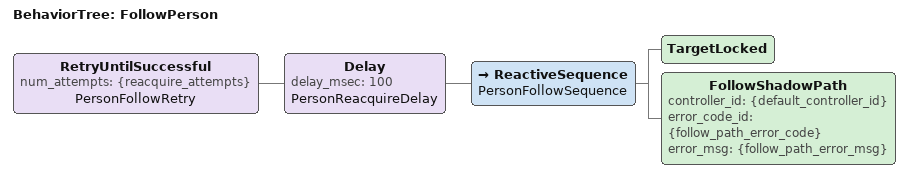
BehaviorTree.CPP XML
<!-- Person tracking consumes Shadow's validated local path directly. -->
<root BTCPP_format="4" main_tree_to_execute="FollowPerson">
  <BehaviorTree ID="FollowPerson">
    <RetryUntilSuccessful num_attempts="{reacquire_attempts}"
                          name="PersonFollowRetry">
      <Delay delay_msec="100" name="PersonReacquireDelay">
        <ReactiveSequence name="PersonFollowSequence">
          <TargetLocked/>
          <FollowShadowPath controller_id="{default_controller_id}"
                            error_code_id="{follow_path_error_code}"
                            error_msg="{follow_path_error_msg}"/>
        </ReactiveSequence>
      </Delay>
    </RetryUntilSuccessful>
  </BehaviorTree>
</root>
